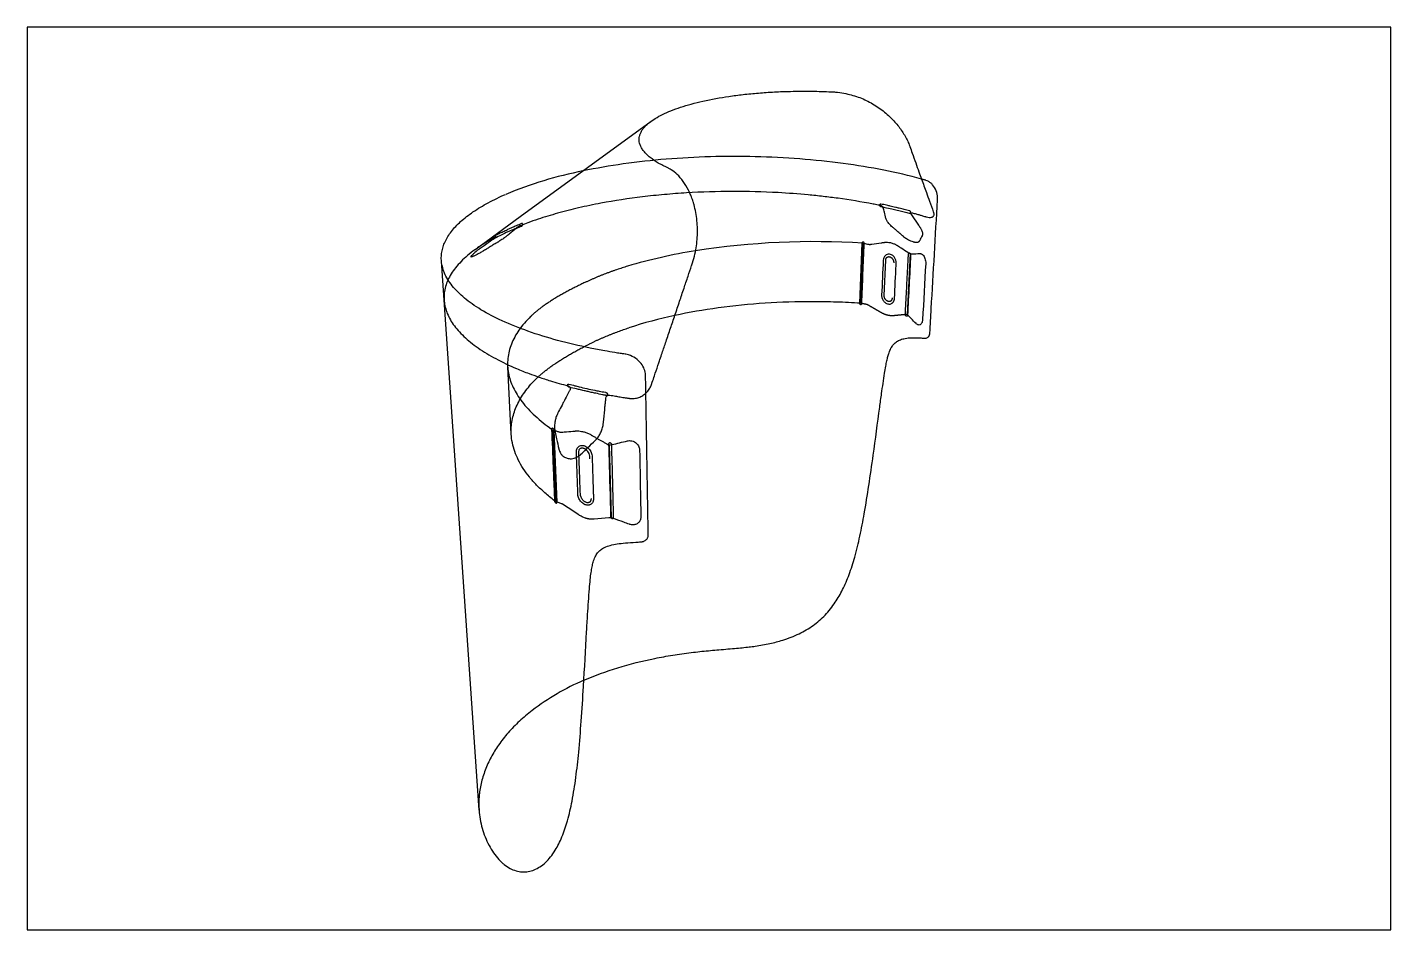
# Model space of a CAD drawing. Header units: millimetres. Extents: x 0 to 1874, y -238 to 367.
# Drawn here: x 0 to 554, y 0 to 367 of the extents above; entities that cross this region are included whole.
import ezdxf

# ---------------------------------------------------------------- set-up
doc = ezdxf.new("R2010")
doc.units = ezdxf.units.MM
doc.header["$MEASUREMENT"] = 0
doc.layers.add('Make2D$hidden$lines', color=7, linetype='Continuous', true_color=0xffffff)
doc.layers.add('Make2D$visible$lines', color=178, linetype='Continuous', true_color=0x000000)

msp = doc.modelspace()

# ---------------------------------------------------------------- linework, layer by layer
at = {"layer": 'Make2D$hidden$lines'}
for p, q in [((338.88, 278.98), (337.94, 254.56)), ((196.55, 201.35), (195.1, 228.78)), ((215.16, 173.76), (213.95, 202.92)), ((223.07, 191.93), (222.99, 193.97)), ((237.35, 197.07), (237.35, 197.12))]:
    msp.add_line(p, q, dxfattribs=at)
for centre, radius, start, end in [((346.54, 294.45), 0.428, 78.1991, 197.426), ((305.11, 63.33), 215.19, 99.0103, 106.5587), ((302.09, 66.68), 187.03, 102.0779, 107.9976), ((264.85, 10.6), 98.7, 113.1648, 127.333)]:
    msp.add_arc(centre, radius, start, end, dxfattribs=at)
for points, knots in [([(363.16, 305), (358.1, 306.39), (347.55, 308.83), (331.03, 311.54), (313.6, 313.36), (295.6, 314.26), (277.5, 314.23), (259.61, 313.25), (242.33, 311.36), (231.09, 309.43), (225.66, 308.3)], [0, 0, 0, 0, 6.413243, 13.224441, 20.438877, 27.811856, 35.243804, 42.541635, 49.694822, 56.471576, 56.471576, 56.471576, 56.471576]), ([(363.16, 305), (363.81, 303.18), (364.88, 300.18), (366.48, 295.73), (367.43, 293.08), (368.01, 291.44), (368.11, 291.09), (368.16, 290.55), (368.07, 290.12), (367.86, 289.79), (367.64, 289.58), (367.35, 289.44), (366.9, 289.31), (366.15, 289.29), (365.43, 289.43), (364.95, 289.57), (364.36, 289.75), (363.65, 289.96), (362.74, 290.23), (361.85, 290.49), (360.91, 290.75), (360, 291.01), (359.56, 291.13), (359.32, 291.19), (359.19, 291.21), (359.04, 291.21), (358.92, 291.17), (358.85, 291.1), (358.81, 291), (358.82, 290.87), (358.87, 290.75), (358.95, 290.63), (359.77, 289.43), (360.93, 287.73), (362.1, 286), (362.52, 285.38), (362.65, 285.19), (362.79, 284.96), (362.99, 284.62), (363.18, 284.24), (363.33, 283.86), (363.45, 283.51), (363.53, 283.14), (363.57, 282.74), (363.54, 282.39), (363.47, 282.13), (363.42, 282.01), (363.06, 281.32), (362.67, 280.58), (362.28, 279.84), (362.21, 279.71), (362.18, 279.66), (362.14, 279.61), (362.08, 279.53), (361.99, 279.45), (361.84, 279.36), (361.68, 279.3), (361.47, 279.25), (361.24, 279.22), (361, 279.22), (360.72, 279.24), (360.45, 279.27), (360.11, 279.34), (359.59, 279.48), (358.93, 279.71), (358.18, 280.06), (357.19, 280.59), (356.41, 281.12), (355.87, 281.58), (355.4, 282), (354.89, 282.44), (354.16, 283.07), (353.67, 283.5), (353.08, 284), (352.38, 284.6), (351.78, 285.1), (351.16, 285.62), (350.69, 286.06), (350.1, 286.67), (349.6, 287.28), (349.19, 287.88), (348.92, 288.41), (348.79, 288.77), (348.73, 288.94), (348.5, 289.85), (348.14, 291.3), (347.77, 292.76), (347.62, 293.37), (347.61, 293.41), (347.59, 293.45), (347.58, 293.48), (347.55, 293.53), (347.5, 293.6), (347.46, 293.65), (347.44, 293.67)], [0, 0, 0, 0, 2.355556, 3.89725, 5.773664, 5.793531, 6.020265, 6.217985, 6.459023, 6.544921, 6.687203, 6.822584, 6.943073, 7.249893, 7.738246, 7.8337, 7.855429, 8.489738, 8.747642, 9.006371, 9.619344, 9.948547, 10.1599, 10.179012, 10.251181, 10.312914, 10.363033, 10.408255, 10.432477, 10.485763, 10.566378, 10.590352, 10.665461, 12.34465, 13.094779, 13.223827, 13.260313, 13.375161, 13.551851, 13.741441, 13.89803, 14.044565, 14.199409, 14.357675, 14.532758, 14.620375, 14.685856, 14.70242, 15.563097, 15.70883, 15.729029, 15.747155, 15.774092, 15.80478, 15.868986, 15.921417, 16.011915, 16.084231, 16.182838, 16.291247, 16.384569, 16.521748, 16.627514, 16.803065, 17.18264, 17.481631, 17.810941, 18.545681, 18.636851, 18.674721, 19.311425, 19.469883, 19.850286, 20.103906, 20.420962, 20.975353, 21.052472, 21.416148, 21.762868, 22.085495, 22.381441, 22.645922, 22.806827, 22.851158, 22.8692, 23.9477, 24.675245, 24.707189, 24.717761, 24.733385, 24.749845, 24.768994, 24.805519, 24.84511, 24.84511, 24.84511, 24.84511]), ([(304.9, 299.48), (298.68, 299.8), (286.3, 300.12), (270.88, 299.66), (258.75, 298.75), (247.12, 297.53), (235.49, 295.77), (224.03, 293.38), (215.51, 291.22), (208.66, 289.14), (203.76, 287.42), (201.37, 286.51), (200.33, 286.1), (200.13, 286.02), (199.89, 285.91), (199.65, 285.78), (199.38, 285.63), (199.22, 285.53), (199.04, 285.41), (198.93, 285.34), (198.85, 285.28), (198.82, 285.25), (198.8, 285.23), (198.75, 285.19), (197.73, 284.34), (196.48, 283.3), (195.25, 282.27), (194.89, 281.96), (194.57, 281.71), (194.06, 281.32), (193.43, 280.88), (192.72, 280.4), (192.03, 279.95), (191.45, 279.59), (191.05, 279.34), (190.34, 278.92), (189.56, 278.45), (188.68, 277.92), (187.86, 277.42), (186.73, 276.73), (185.73, 276.12), (184.71, 275.5), (183.77, 274.96), (182.51, 274.28), (181.56, 273.81), (180.93, 273.54), (180.62, 273.42), (180.43, 273.36), (180.32, 273.34), (180.25, 273.34), (180.2, 273.35), (180.18, 273.37), (180.17, 273.39), (180.19, 273.45), (180.43, 273.76), (180.8, 274.21), (181.17, 274.64), (181.34, 274.84), (181.4, 274.89), (181.52, 275.01), (181.7, 275.18), (181.96, 275.41), (182.26, 275.64), (182.61, 275.92), (183.01, 276.23), (183.48, 276.57), (184.32, 277.18), (186.41, 278.65), (188.46, 280.11), (190.04, 281.22), (190.26, 281.38), (190.37, 281.47), (190.44, 281.53), (190.47, 281.57), (190.47, 281.58), (190.46, 281.59), (190.44, 281.58), (190.36, 281.56), (189.74, 281.23), (188.29, 280.45), (185.45, 278.8), (183.22, 277.33), (181.85, 276.34)], [0, 0, 0, 0, 7.614317, 15.130355, 18.830734, 22.476036, 29.416495, 33.192147, 36.782169, 40.155061, 41.93698, 43.116609, 43.284606, 43.30162, 43.381967, 43.600381, 43.642729, 43.760657, 43.829022, 43.900647, 43.928805, 43.945232, 43.955898, 43.961195, 44.020276, 45.584685, 45.945464, 45.979524, 46.162506, 46.437137, 46.771202, 47.103605, 47.486359, 47.768723, 47.93552, 48.070463, 48.775678, 49.051211, 49.326673, 49.946242, 50.667678, 50.760191, 51.399146, 51.999967, 52.507929, 52.69322, 52.83938, 52.900696, 52.938783, 52.973087, 52.991115, 52.997953, 53.009654, 53.02505, 53.071391, 53.485883, 53.739946, 53.766422, 53.802546, 53.83665, 53.972966, 54.105801, 54.259137, 54.432299, 54.648978, 54.883669, 55.137278, 55.92396, 58.001145, 58.214938, 58.274925, 58.347246, 58.382925, 58.392454, 58.397573, 58.400715, 58.407475, 58.426901, 58.499184, 59.257721, 60.446416, 62.515008, 62.515008, 62.515008, 62.515008]), ([(347.44, 293.67), (348.45, 293.46), (350.23, 293.1), (352.75, 292.53), (354.64, 292.06), (356.41, 291.59), (357.5, 291.3), (358.21, 291.11), (358.38, 291.07), (358.61, 291.11), (358.75, 291.38), (358.75, 291.61), (358.7, 291.75), (358.65, 291.85), (358.59, 291.94), (358.5, 292.04), (358.4, 292.09), (358.3, 292.13), (357.57, 292.32), (356.16, 292.67), (354.31, 293.11), (352.77, 293.47), (351.52, 293.76), (350.59, 293.98), (349.75, 294.18), (348.5, 294.46), (347.41, 294.7), (346.63, 294.86)], [0, 0, 0, 0, 1.261349, 2.211125, 3.154799, 3.649741, 4.45031, 4.530314, 4.540747, 4.663902, 4.791882, 4.883723, 4.941326, 4.977548, 5.018342, 5.07004, 5.144538, 5.156295, 5.196208, 6.070166, 6.922028, 7.522962, 8.006476, 8.492269, 8.683706, 9.067317, 10.048244, 10.048244, 10.048244, 10.048244]), ([(195.06, 283.51), (194.25, 283.14), (192.47, 282.3), (190.72, 281.37), (189.74, 280.84), (189.69, 280.82), (189.65, 280.81), (189.61, 280.82), (189.56, 280.83), (189.53, 280.86), (189.48, 280.9), (189.42, 281.01), (189.38, 281.22), (189.41, 281.48), (189.5, 281.72), (189.61, 281.85), (189.72, 281.92), (189.85, 281.98), (190.14, 282.14), (190.78, 282.47), (191.84, 282.99), (193.32, 283.69), (194.41, 284.21), (195.01, 284.48)], [0, 0, 0, 0, 1.081526, 2.401823, 2.426324, 2.443243, 2.462013, 2.478705, 2.49551, 2.517526, 2.531515, 2.57343, 2.671778, 2.784908, 2.894525, 2.982667, 2.992556, 3.043469, 3.161616, 3.398556, 3.915896, 4.603048, 5.399559, 5.399559, 5.399559, 5.399559]), ([(195.06, 283.51), (195.88, 283.89), (197.12, 284.43), (199.05, 285.22), (200.17, 285.66), (200.89, 285.94), (200.96, 285.99), (201.07, 286.1), (201.17, 286.29), (201.22, 286.53), (201.2, 286.73), (201.13, 286.86), (201.08, 286.92), (201.03, 286.95), (200.98, 286.98), (200.91, 286.99), (200.85, 286.98), (200.78, 286.96), (199.99, 286.64), (198.67, 286.09), (196.78, 285.27), (195.62, 284.76), (195.01, 284.48)], [0, 0, 0, 0, 1.109578, 1.653148, 2.554317, 2.573122, 2.60093, 2.659148, 2.759145, 2.861115, 2.954551, 3.006919, 3.028364, 3.053929, 3.077175, 3.100264, 3.139723, 3.149214, 3.196666, 4.176273, 4.893162, 5.718209, 5.718209, 5.718209, 5.718209]), ([(339.87, 278.86), (340.14, 278.81), (340.75, 278.69), (341.38, 278.57), (341.8, 278.49), (341.99, 278.47), (342.22, 278.46), (342.42, 278.48), (342.66, 278.51), (344.07, 278.73), (345.58, 278.94), (347.06, 279.16), (347.44, 279.21), (347.71, 279.25), (348, 279.29), (348.88, 279.39), (350.24, 279.3), (351.78, 278.82), (352.67, 278.4), (353.13, 278.13), (353.32, 278.01), (353.87, 277.66), (355.31, 276.75), (356.76, 275.8), (357.78, 275.12), (357.93, 275.02), (358, 274.98), (358.04, 274.96)], [0, 0, 0, 0, 0.342065, 0.75583, 0.784267, 0.86009, 0.98995, 1.073398, 1.098213, 1.28263, 2.817511, 2.968139, 3.107806, 3.284543, 3.308261, 3.459165, 4.372534, 4.955408, 5.422023, 5.565103, 5.606579, 5.698043, 6.358123, 7.695374, 7.814687, 7.853005, 7.91549, 7.91549, 7.91549, 7.91549]), ([(181.75, 276.26), (180.72, 275.52), (178.8, 274.01), (176.18, 271.58), (173.96, 269.1), (172.15, 266.56), (170.77, 263.99), (169.81, 261.39), (169.27, 258.73), (169.21, 256.94), (169.26, 256.05)], [0, 0, 0, 0, 1.552042, 2.985811, 4.352478, 5.621013, 6.792272, 7.910814, 8.997282, 10.088911, 10.088911, 10.088911, 10.088911]), ([(347.6, 272.05), (347.62, 272.39), (347.75, 273.06), (348.3, 273.9), (349.13, 274.43), (350.1, 274.54), (351.07, 274.23), (351.91, 273.58), (352.54, 272.65), (352.85, 271.7), (352.88, 271.06), (352.87, 270.81), (352.86, 270.55), (352.63, 265.79), (352.4, 260.99), (352.18, 256.39), (352.15, 256.19), (352.09, 255.88), (351.98, 255.55), (351.8, 255.2), (351.58, 254.89), (351.3, 254.63), (350.91, 254.37), (350.42, 254.21), (349.81, 254.19), (349.05, 254.36), (348.15, 254.9), (347.36, 255.91), (346.99, 256.94), (346.95, 257.6), (346.96, 257.83), (347.17, 262.57), (347.39, 267.31), (347.6, 272.05)], [0, 0, 0, 0, 0.424084, 0.821247, 1.204815, 1.590964, 1.988047, 2.421697, 2.871826, 3.343064, 3.638106, 3.647544, 3.652262, 3.956026, 9.462674, 9.521868, 9.587683, 9.713603, 9.905173, 10.006454, 10.196345, 10.362126, 10.481479, 10.764682, 10.985093, 11.215146, 11.71245, 12.237008, 12.764894, 13.029524, 13.039712, 13.043416, 18.834498, 18.834498, 18.834498, 18.834498]), ([(204.42, 249.16), (203.54, 248.3), (201.86, 246.53), (199.67, 243.74), (197.89, 240.88), (196.55, 238.02), (195.61, 235.11), (195.09, 232.13), (195, 229.13), (195.36, 226.14), (196.12, 223.2), (197.3, 220.26), (198.91, 217.32), (200.94, 214.4), (203.39, 211.53), (207.27, 207.68), (210.57, 205.08), (212.91, 203.43)], [0, 0, 0, 0, 1.4984, 2.983832, 4.319425, 5.614912, 6.833685, 8.042517, 9.302477, 10.489877, 11.717524, 13.003318, 14.360918, 15.802551, 17.33733, 18.971338, 22.466925, 22.466925, 22.466925, 22.466925]), ([(196.55, 201.39), (196.5, 202.34), (196.51, 204.21), (196.99, 207.95), (198.45, 212.63), (201.46, 217.98), (204.15, 221.24), (205.64, 222.81)], [0, 0, 0, 0, 1.158441, 2.283293, 4.601283, 7.103004, 9.749359, 9.749359, 9.749359, 9.749359]), ([(214.12, 174.32), (212.78, 175.33), (210.27, 177.37), (206.86, 180.59), (203.9, 183.89), (201.39, 187.3), (199.4, 190.75), (197.9, 194.26), (196.92, 197.77), (196.61, 200.18), (196.55, 201.35)], [0, 0, 0, 0, 2.056864, 3.947622, 5.728757, 7.467486, 9.104514, 10.59339, 12.12216, 13.553008, 13.553008, 13.553008, 13.553008]), ([(214.26, 202.82), (214.61, 202.7), (215.13, 202.53), (215.69, 202.35), (216.11, 202.22), (216.4, 202.17), (216.67, 202.17), (216.8, 202.18), (217.57, 202.23), (219.45, 202.37), (221.36, 202.53), (222.63, 202.65), (222.84, 202.66), (223.26, 202.68), (224.03, 202.67), (225.2, 202.52), (226.54, 202.18), (227.67, 201.74), (228.48, 201.34), (228.89, 201.11), (229.14, 200.97), (229.63, 200.67), (230.37, 200.24), (231.07, 199.83), (231.4, 199.64)], [0, 0, 0, 0, 0.445709, 0.675045, 0.719386, 0.974548, 1.035538, 1.055152, 1.126358, 1.982583, 3.353125, 3.467802, 3.540049, 3.612724, 3.985549, 4.478613, 5.049344, 5.67101, 5.960257, 6.149441, 6.251637, 6.310675, 6.84559, 7.302996, 7.302996, 7.302996, 7.302996]), ([(222.99, 193.97), (222.98, 194.27), (223.02, 194.83), (223.29, 195.61), (223.77, 196.24), (224.42, 196.65), (225.19, 196.81), (226.02, 196.72), (226.85, 196.39), (227.35, 196.05), (227.6, 195.85)], [0, 0, 0, 0, 0.356562, 0.685292, 0.999378, 1.304927, 1.612025, 1.949514, 2.307188, 2.694788, 2.694788, 2.694788, 2.694788]), ([(224.05, 192.51), (224.03, 193.01), (224.01, 193.51), (223.99, 194.01), (223.99, 194.17), (224, 194.48), (224.1, 194.89), (224.23, 195.18), (224.37, 195.36), (224.51, 195.51), (224.67, 195.62), (224.86, 195.7), (225.07, 195.76), (225.37, 195.78), (225.79, 195.72), (226.17, 195.58), (226.54, 195.39), (226.75, 195.24), (226.87, 195.15)], [47.625027, 47.625027, 47.625027, 47.625027, 49.128147, 49.128147, 49.128147, 49.616601, 50.038854, 50.39709, 50.56083, 50.712864, 51.012796, 51.159479, 51.312012, 51.665165, 52.082056, 52.558729, 52.888103, 53.334545, 53.334545, 53.334545, 53.334545]), ([(236.09, 197.08), (236.15, 195.14), (236.41, 185.39), (236.67, 175.62), (236.89, 167.77), (236.9, 167.7), (236.93, 167.62), (236.98, 167.5), (237.07, 167.39), (237.15, 167.32), (237.17, 167.3)], [0, 0, 0, 0, 2.379164, 11.91462, 11.943424, 11.972956, 12.003314, 12.036529, 12.134072, 12.17166, 12.17166, 12.17166, 12.17166]), ([(237.35, 197.12), (239.49, 197.62), (241.67, 198.13), (243.91, 198.65), (244.3, 198.72), (245.42, 198.75), (247.15, 198.07), (248.4, 196.5), (248.67, 195.3), (248.78, 189.08), (248.95, 180.03), (249.12, 170.96), (249.18, 167.54), (249.15, 167.14), (249.03, 166.64), (248.82, 166.19), (248.61, 165.84), (248.31, 165.48), (247.89, 165.11), (247.35, 164.8), (246.74, 164.6), (246.07, 164.5), (245.37, 164.53), (244.86, 164.64), (244.58, 164.74), (243.77, 165.03), (241.62, 165.81), (239.41, 166.62), (237.96, 167.14), (237.88, 167.16)], [0, 0, 0, 0, 2.688209, 2.725875, 2.810776, 3.173218, 4.089086, 5.001959, 5.543796, 5.55905, 12.609925, 16.600006, 16.639309, 16.788249, 17.093192, 17.260023, 17.399594, 17.593294, 17.826289, 18.087111, 18.344383, 18.608724, 18.905045, 19.205641, 19.243202, 19.263383, 20.263363, 22.029752, 22.141822, 22.141822, 22.141822, 22.141822]), ([(237.88, 167.16), (237.92, 167.18), (237.99, 167.23), (238.1, 167.36), (238.13, 167.49), (238.12, 167.58), (237.87, 177.42), (237.61, 187.25), (237.35, 197.07)], [0, 0, 0, 0, 0.053448, 0.102932, 0.207497, 0.211555, 0.215037, 12.225395, 12.225395, 12.225395, 12.225395]), ([(205, 89.08), (203.22, 87.7), (199.83, 84.83), (195.25, 80.14), (191.39, 75.24), (188.26, 70.16), (185.85, 64.93), (184.21, 59.54), (183.37, 54.13), (183.33, 50.54), (183.45, 48.78)], [0, 0, 0, 0, 2.752472, 5.420904, 7.996438, 10.360921, 12.701144, 15.018304, 17.224967, 19.38169, 19.38169, 19.38169, 19.38169])]:
    msp.add_open_spline(points, degree=3, knots=knots, dxfattribs=at)
for points, weights in [([(243.78, 269.59), (234.98, 266.93), (226.88, 263.84), (214.47, 257.46), (208.84, 253.44), (204.42, 249.16)], [707.519063943, 701.353021326, 694.341515571, 680.27869251, 671.707921793, 662.808529086]), ([(205.64, 222.81), (209.97, 227.36), (215.49, 231.64), (227.68, 238.44), (235.64, 241.72), (244.3, 244.56)], [674.158271553, 683.057676446, 691.628458452, 705.691300076, 712.702816594, 718.868867666])]:
    msp.add_rational_spline(points, weights, degree=5, dxfattribs=at)
msp.add_rational_spline([(356.59, 249.94), (356.56, 249.94), (356.29, 249.91), (355.84, 249.87), (355.14, 249.8), (353.91, 249.68), (352.8, 249.57), (351.89, 249.48), (351.66, 249.46), (351.14, 249.43), (350.3, 249.47), (349.21, 249.68), (348.17, 250.02), (347.38, 250.38), (346.89, 250.64), (346.62, 250.8), (345.59, 251.41), (343.92, 252.4), (342.28, 253.33), (341.48, 253.78), (341.17, 253.94), (340.89, 254.03), (340.69, 254.07), (340.09, 254.2), (339.5, 254.32), (338.9, 254.43)], [1, 1, 1, 1, 1, 1, 1, 1, 1, 1, 1, 1, 1, 1, 1, 1, 1, 1, 1, 1, 1, 1, 1, 0.999994991478, 0.999994991478, 1], degree=3, knots=[0, 0, 0, 0, 0.027585, 0.32973, 0.55523, 0.890367, 1.831895, 1.927154, 2.007381, 2.10821, 2.563036, 3.037362, 3.460515, 3.892941, 4.103538, 4.132371, 4.281116, 5.562832, 6.50603, 6.578836, 6.687378, 6.936857, 6.936857, 6.936857, 7.679361, 7.679361, 7.679361, 7.679361], dxfattribs=at)
at = {"layer": 'Make2D$visible$lines'}
for p, q in [((200.22, 289.74), (253.3, 328.49)), ((181.75, 276.26), (200.22, 289.74)), ((339.37, 278.95), (338.41, 254.53)), ((339.37, 278.95), (339.87, 278.86)), ((183.46, 48.61), (168.19, 271.71)), ((358.56, 274.75), (357.28, 249.86)), ((338.9, 254.43), (338.41, 254.53)), ((212.91, 203.43), (213.36, 203.11)), ((213.36, 203.11), (214.58, 173.97)), ((213.36, 203.11), (214.26, 202.82)), ((213.95, 202.92), (213.95, 202.95)), ((236.27, 197.04), (237.07, 167.31)), ((214.58, 173.97), (214.12, 174.32))]:
    msp.add_line(p, q, dxfattribs=at)
msp.add_lwpolyline([(0, 0), (553.69, 0), (553.69, 366.69), (0, 366.69)], close=True, dxfattribs=at)
for points in [[(351.19, 256.7), (351.18, 256.5), (351.18, 256.49), (351.18, 256.45), (351.17, 256.43), (351.17, 256.37), (351.16, 256.32), (351.15, 256.27), (351.14, 256.21), (351.12, 256.16), (351.11, 256.1), (351.09, 256.05), (351.08, 256.01), (351.06, 255.96), (351.04, 255.92), (351.02, 255.87), (351, 255.83), (350.98, 255.79), (350.95, 255.75), (350.94, 255.73), (350.93, 255.71), (350.91, 255.68), (350.9, 255.66), (350.88, 255.64), (350.86, 255.61), (350.85, 255.59), (350.83, 255.57), (350.81, 255.55), (350.79, 255.53), (350.77, 255.51), (350.76, 255.49), (350.74, 255.48), (350.72, 255.46), (350.71, 255.44), (350.69, 255.43), (350.67, 255.41), (350.65, 255.4), (350.62, 255.38), (350.6, 255.36), (350.57, 255.35), (350.55, 255.34), (350.54, 255.33), (350.52, 255.32), (350.51, 255.31), (350.49, 255.3), (350.47, 255.3), (350.45, 255.29), (350.44, 255.28), (350.42, 255.27), (350.4, 255.27), (350.38, 255.26), (350.36, 255.25), (350.34, 255.25), (350.32, 255.24), (350.3, 255.24), (350.29, 255.23), (350.27, 255.23), (350.25, 255.22), (350.21, 255.22), (350.18, 255.21), (350.14, 255.21), (350.11, 255.21), (350.08, 255.21), (350.04, 255.2), (350.01, 255.2), (349.97, 255.21), (349.94, 255.21), (349.9, 255.21), (349.86, 255.22), (349.82, 255.22), (349.79, 255.23), (349.75, 255.24), (349.71, 255.24), (349.68, 255.25), (349.64, 255.26), (349.6, 255.28), (349.56, 255.29), (349.52, 255.31), (349.48, 255.32), (349.44, 255.34), (349.4, 255.35), (349.36, 255.37), (349.32, 255.39), (349.27, 255.42), (349.23, 255.44), (349.19, 255.46), (349.15, 255.49), (349.11, 255.51), (349.07, 255.54), (349.04, 255.57), (348.98, 255.61), (348.92, 255.66), (348.86, 255.71), (348.8, 255.76), (348.75, 255.82), (348.69, 255.87), (348.64, 255.93), (348.59, 255.99), (348.56, 256.03), (348.52, 256.07), (348.49, 256.12), (348.46, 256.16), (348.43, 256.2), (348.4, 256.25), (348.37, 256.29), (348.34, 256.34), (348.31, 256.39), (348.29, 256.43), (348.26, 256.48), (348.24, 256.53), (348.21, 256.58), (348.19, 256.63), (348.17, 256.68), (348.15, 256.73), (348.13, 256.78), (348.11, 256.83), (348.09, 256.88), (348.08, 256.93), (348.06, 256.98), (348.05, 257.03), (348.03, 257.09), (348.02, 257.14), (348.01, 257.21), (347.99, 257.28), (347.98, 257.36), (347.97, 257.43), (347.97, 257.49), (347.96, 257.54), (347.96, 257.59), (347.96, 257.64), (347.96, 257.69), (347.96, 257.75), (348.6, 272), (348.6, 272.04), (348.6, 272.08), (348.61, 272.12), (348.61, 272.16), (348.62, 272.2), (348.62, 272.24), (348.63, 272.28), (348.64, 272.32), (348.64, 272.36), (348.65, 272.4), (348.66, 272.44), (348.67, 272.47), (348.68, 272.51), (348.69, 272.55), (348.71, 272.58), (348.72, 272.62), (348.73, 272.65), (348.75, 272.68), (348.76, 272.71), (348.77, 272.75), (348.79, 272.78), (348.81, 272.81), (348.82, 272.84), (348.84, 272.87), (348.86, 272.9), (348.87, 272.92), (348.89, 272.95), (348.91, 272.98), (348.93, 273), (348.95, 273.03), (348.97, 273.05), (348.99, 273.08), (349.01, 273.1), (349.03, 273.12), (349.05, 273.14), (349.07, 273.17), (349.1, 273.19), (349.12, 273.21), (349.14, 273.22), (349.16, 273.24), (349.19, 273.26), (349.21, 273.28), (349.23, 273.29), (349.26, 273.31), (349.28, 273.32), (349.31, 273.34), (349.33, 273.35), (349.36, 273.37), (349.39, 273.38), (349.41, 273.39), (349.44, 273.4), (349.46, 273.41), (349.49, 273.42), (349.51, 273.43), (349.54, 273.44), (349.57, 273.44), (349.6, 273.45), (349.62, 273.46), (349.65, 273.46), (349.68, 273.47), (349.71, 273.47), (349.74, 273.47), (349.77, 273.48), (349.8, 273.48), (349.83, 273.48), (349.86, 273.48), (349.89, 273.48), (349.92, 273.48), (349.95, 273.48), (349.98, 273.48), (350.01, 273.47), (350.04, 273.47), (350.08, 273.46), (350.11, 273.46), (350.14, 273.45), (350.17, 273.45), (350.21, 273.44), (350.24, 273.43), (350.27, 273.42), (350.3, 273.41), (350.33, 273.4), (350.37, 273.39), (350.4, 273.37), (350.43, 273.36), (350.47, 273.35), (350.5, 273.33), (350.53, 273.32), (350.56, 273.3), (350.6, 273.28), (350.63, 273.26), (350.67, 273.24), (350.7, 273.22), (350.73, 273.2), (350.77, 273.18), (350.8, 273.15), (350.83, 273.13), (350.87, 273.1), (350.9, 273.08), (350.93, 273.05), (350.97, 273.02), (351, 272.99), (351.03, 272.96), (351.06, 272.93), (351.09, 272.9), (351.12, 272.87), (351.15, 272.84), (351.21, 272.77), (351.27, 272.71), (351.32, 272.64), (351.35, 272.6), (351.37, 272.56), (351.43, 272.48), (351.48, 272.4), (351.52, 272.32), (351.57, 272.24), (351.61, 272.15), (351.65, 272.07), (351.68, 271.98), (351.72, 271.89), (351.75, 271.8), (351.78, 271.7), (351.79, 271.66), (351.8, 271.61), (351.82, 271.53), (351.83, 271.45), (351.85, 271.37), (351.86, 271.29), (351.86, 271.23), (351.87, 271.17), (351.87, 271.11), (351.87, 271.05), (351.88, 270.98)], [(237.07, 167.31), (236.96, 167.33), (236.85, 167.35), (236.73, 167.37), (236.68, 167.37), (236.62, 167.38), (236.56, 167.38), (236.51, 167.39), (236.45, 167.39), (236.39, 167.39), (236.34, 167.39), (236.28, 167.39), (236.22, 167.39), (236.17, 167.38), (230.24, 166.8), (230.05, 166.79), (229.87, 166.78), (229.69, 166.78), (229.53, 166.78), (229.37, 166.78), (229.2, 166.78), (229.04, 166.79), (228.88, 166.8), (228.72, 166.82), (228.56, 166.84), (228.4, 166.86), (228.22, 166.88), (228.05, 166.91), (227.87, 166.94), (227.7, 166.98), (227.52, 167.02), (227.35, 167.06), (227.01, 167.15), (226.83, 167.2), (226.66, 167.26), (226.31, 167.38), (225.96, 167.51), (225.63, 167.65), (225.28, 167.81), (224.94, 167.98), (224.61, 168.16), (224.28, 168.35), (223.92, 168.57), (219.68, 171.41), (217.82, 172.71), (217.72, 172.77), (217.62, 172.83), (217.52, 172.88), (217.42, 172.93), (217.32, 172.98), (217.22, 173.03), (217.11, 173.07), (217, 173.11), (214.58, 173.97)]]:
    msp.add_lwpolyline(points, dxfattribs=at)
for centre, radius, start, end in [((257.86, 145.44), 166.02, 101.183, 112.5194), ((319.47, -32.77), 312.35, 86.347, 98.8502), ((339.38, 278.93), 0.496, 349.3576, 174.435), ((359.22, 277.14), 2.48, 241.7528, 254.6767), ((356.7, 247.89), 2.05, 73.3513, 93.1252), ((224.2, 191.84), 4.25, 354.0809, 51.041), ((236.53, 200.7), 3.66, 265.896, 282.858), ((236.77, 163.32), 4, 73.9096, 85.6476), ((237.64, 167.81), 0.694, 227.9287, 290.1553)]:
    msp.add_arc(centre, radius, start, end, dxfattribs=at)
for points, knots in [([(169.26, 256.05), (169.3, 255.21), (169.53, 253.49), (170.28, 250.93), (171.44, 248.38), (173, 245.88), (174.96, 243.41), (177.31, 240.98), (180.04, 238.61), (184.28, 235.46), (190.44, 231.76), (197.45, 228.46), (203.36, 226.11), (207.96, 224.47), (213.21, 222.76), (217.24, 221.61), (219.71, 220.96), (219.81, 220.94), (219.87, 220.92), (220.03, 220.85), (220.23, 220.68), (220.42, 220.38), (220.52, 219.98), (220.48, 219.6), (220.38, 219.35), (220.34, 219.26), (220.26, 219.1), (219.64, 217.91), (218.82, 216.34), (217.83, 214.45), (216.93, 212.74), (216.15, 211.25), (215.58, 210.17), (215.25, 209.52), (214.91, 208.76), (214.51, 207.53), (214.25, 206.39), (214.11, 205.11), (214.11, 204.04), (214.19, 203.22), (214.27, 202.78), (214.3, 202.59), (214.33, 202.43), (214.55, 201.38), (215.06, 199.01), (215.57, 196.66), (215.89, 195.22), (215.93, 195.05), (216.01, 194.78), (216.19, 194.26), (216.47, 193.72), (216.78, 193.27), (217.02, 192.98), (217.28, 192.71), (217.57, 192.45), (217.89, 192.21), (218.33, 191.93), (218.9, 191.66), (219.67, 191.45), (220.39, 191.36), (221.19, 191.38), (222.06, 191.52), (222.85, 191.81), (223.63, 192.21), (224.19, 192.59), (224.58, 192.94), (224.7, 193.05), (224.75, 193.1), (225.48, 193.81), (227.22, 195.48), (229.09, 197.29), (230.29, 198.45), (230.59, 198.74), (231.09, 199.25), (231.85, 200.18), (232.71, 201.57), (233.4, 203.15), (233.77, 204.55), (233.9, 205.42), (233.94, 205.88), (234.13, 207.73), (234.36, 209.98), (234.62, 212.55), (234.77, 213.98), (234.89, 215.09), (234.96, 215.75), (234.97, 215.9), (234.98, 215.97), (235.02, 216.33), (235.29, 216.83), (235.85, 217.18), (236.21, 217.26), (236.41, 217.26), (236.51, 217.25), (236.56, 217.24), (237.35, 217.09), (238.4, 216.91), (239.79, 216.67), (240.79, 216.5), (241.83, 216.33), (242.71, 216.19), (243.45, 216.08), (244.01, 215.99), (244.43, 215.93), (245.4, 215.79), (246.85, 215.84), (248.75, 216.4), (250.33, 217.27), (251.72, 218.48), (252.63, 219.69), (253.12, 220.62), (253.36, 221.17), (253.49, 221.51), (253.63, 221.95), (254.02, 223.1), (254.86, 225.59), (255.79, 228.33), (256.54, 230.55), (257.11, 232.24), (257.78, 234.24), (258.6, 236.66), (259.73, 240.01), (261.2, 244.36), (262.72, 248.87), (263.96, 252.53), (264.88, 255.29), (265.8, 258), (266.66, 260.56), (267.52, 263.09), (268.55, 266.15), (269.36, 268.54), (269.97, 270.36), (270.48, 271.91), (271.16, 274.46), (271.8, 277.9), (272.15, 281.3), (272.22, 284.7), (272.02, 288.08), (271.54, 291.4), (270.96, 293.95), (270.33, 296.04), (269.79, 297.62), (269.13, 299.19), (268.11, 301.36), (266.53, 304.03), (264.15, 306.82), (262.07, 308.45), (260.76, 309.21), (260.1, 309.54), (259.58, 309.78), (258.9, 310.11), (257.8, 310.66), (255.69, 311.81), (253.43, 313.3), (251.5, 314.99), (250.33, 316.28), (249.43, 317.59), (248.83, 318.87), (248.52, 320.1), (248.45, 321.27), (248.6, 322.43), (248.98, 323.58), (249.57, 324.72), (250.38, 325.84), (251.4, 326.94), (252.93, 328.27), (255.12, 329.77), (258.06, 331.37), (261.5, 332.87), (265.4, 334.27), (269.74, 335.57), (276.25, 337.17), (283.29, 338.43), (290.83, 339.41), (295.9, 339.9), (300.15, 340.22), (304.51, 340.48), (310.38, 340.69), (317.74, 340.75), (323.29, 340.6), (326.51, 340.46), (327.7, 340.4), (329.65, 340.22), (333.26, 339.65), (338.11, 338.24), (343.41, 335.71), (348.23, 332.36), (352.21, 328.52), (355.32, 324.49), (357.24, 321.14), (358.14, 319.02), (358.72, 317.39), (359.52, 315.14), (360.76, 311.69), (362.02, 308.18), (362.81, 305.96), (363.16, 305)], [0, 0, 0, 0, 1.027009, 2.121267, 3.248211, 4.437927, 5.71553, 7.091028, 8.574261, 10.128245, 13.531881, 17.348178, 19.585477, 21.298015, 23.313112, 26.332799, 26.417499, 26.433697, 26.451888, 26.492297, 26.654753, 26.761368, 26.925549, 27.145738, 27.226616, 27.254545, 27.267669, 27.437762, 28.901946, 29.422502, 30.047597, 31.264631, 31.476648, 31.537964, 32.157352, 32.494642, 33.116047, 33.57619, 34.073613, 34.417109, 34.581191, 34.616907, 34.658523, 34.779128, 35.922954, 37.627538, 37.707982, 37.728687, 37.843637, 38.047274, 38.408264, 38.577259, 38.72204, 38.866394, 39.033933, 39.200704, 39.343771, 39.670945, 39.976517, 40.306491, 40.55477, 40.959308, 41.3726, 41.579302, 42.032739, 42.195494, 42.216144, 42.230648, 42.282999, 43.460564, 45.185518, 45.456943, 45.498915, 45.6958, 46.327704, 46.968172, 47.688831, 48.422089, 48.735478, 48.760858, 48.988886, 51.00592, 51.522848, 52.14703, 52.765188, 52.886199, 52.949892, 52.954551, 52.971121, 53.390767, 53.615169, 53.75423, 53.833784, 53.862067, 53.877527, 53.897706, 54.837248, 55.19031, 55.615581, 56.078459, 56.471711, 56.711602, 56.986364, 57.162, 57.232632, 58.189147, 58.905656, 59.64511, 60.386903, 61.133684, 61.493442, 61.667807, 61.866828, 61.932048, 62.23602, 63.344227, 65.154192, 65.765719, 66.20583, 67.333547, 68.33732, 69.335519, 71.651388, 73.943781, 75.157812, 76.371163, 77.495136, 78.654424, 79.670672, 80.765145, 82.595633, 82.754839, 83.109061, 84.587022, 85.979064, 87.382088, 88.749943, 90.142103, 91.510383, 92.83997, 93.33823, 94.181559, 94.873199, 95.422103, 97.106465, 98.656413, 99.880376, 100.315204, 100.501832, 100.785677, 101.020191, 101.420809, 102.289963, 103.949628, 104.724588, 105.42659, 106.072049, 106.660156, 107.14539, 107.614023, 108.080694, 108.57224, 109.09089, 109.647589, 110.250419, 110.921262, 112.121338, 113.483035, 115.008592, 116.703692, 118.543721, 120.537498, 124.902669, 127.274066, 129.825578, 131.126814, 132.480544, 135.160466, 138.29485, 141.472246, 141.944103, 142.241042, 142.927327, 144.329343, 146.707713, 149.074483, 151.476808, 153.861923, 155.806391, 157.690441, 158.558265, 158.621234, 159.797251, 161.479774, 163.098003, 164.355572, 164.355572, 164.355572, 164.355572]), ([(226.03, 101.35), (230.51, 103.3), (239.98, 106.77), (252.15, 109.82), (262.16, 111.62), (269.44, 112.64), (275.41, 113.28), (281.29, 113.81), (285.87, 114.18), (290.25, 114.59), (293.03, 114.89), (295.78, 115.25), (298.6, 115.7), (302.35, 116.44), (307.39, 117.74), (313.37, 120.03), (319.19, 123.45), (324.16, 127.78), (328.13, 132.77), (331.33, 138.35), (333.94, 144.54), (336.23, 151.82), (338.21, 160.1), (340.06, 169.79), (341.82, 180.77), (343.89, 195.2), (345.54, 207.68), (347.06, 218.77), (347.87, 224.32), (348.59, 228.74), (349.04, 231.02), (349.47, 232.85), (350, 234.58), (350.66, 236.19), (351.6, 237.66), (352.76, 238.79), (354.23, 239.65), (356.1, 240.24), (358.36, 240.54), (360.57, 240.58), (362.3, 240.51), (363.51, 240.43), (364.16, 240.37), (364.57, 240.34), (364.76, 240.34), (365.1, 240.37), (365.56, 240.55), (365.92, 240.84), (366.16, 241.15), (366.31, 241.41), (366.42, 241.7), (366.5, 242.03), (366.54, 242.29), (366.73, 245.72), (367.77, 263.79), (368.81, 281.85), (369.68, 296.92), (369.69, 298.18), (369.21, 300.31), (368.04, 302.3), (366.81, 303.51), (365.89, 304.12), (365.2, 304.41), (364.72, 304.56), (364.12, 304.73), (363.57, 304.88), (363.16, 305)], [0, 0, 0, 0, 5.974017, 12.305584, 15.312447, 18.398662, 21.276872, 22.647806, 25.615097, 26.885932, 28.021462, 29.042845, 30.271889, 31.501889, 33.722648, 36.61725, 39.303412, 41.938667, 44.633908, 47.070154, 49.77941, 52.822582, 56.394784, 60.170536, 64.873662, 69.979212, 77.985441, 80.257167, 83.651162, 84.839119, 85.727706, 86.492933, 87.133331, 87.933359, 88.619025, 89.25249, 89.897015, 90.687409, 91.638489, 92.673835, 93.388646, 93.74883, 94.157439, 94.189546, 94.248516, 94.385339, 94.610286, 94.838317, 94.952553, 95.080399, 95.203903, 95.3328, 95.496748, 95.518269, 99.53379, 117.609341, 117.619924, 117.980414, 119.136747, 120.259523, 120.761106, 121.236055, 121.601292, 121.667389, 121.853688, 122.367556, 122.367556, 122.367556, 122.367556]), ([(347.44, 293.67), (347.32, 293.8), (347.09, 293.98), (346.77, 294.15), (346.54, 294.23), (346.38, 294.27), (346.03, 294.34), (345.06, 294.54), (339.42, 295.65), (332, 296.85), (323.21, 297.96), (315.1, 298.8), (308.99, 299.25), (304.9, 299.48)], [0, 0, 0, 0, 0.213885, 0.356351, 0.445588, 0.505176, 0.56225, 0.878287, 1.717699, 7.58785, 10.054954, 12.543052, 17.543157, 17.543157, 17.543157, 17.543157]), ([(183.46, 48.61), (183.63, 46.11), (184.49, 41.17), (186.78, 35.37), (189.28, 31.23), (191.04, 28.99), (192.53, 27.47), (194, 26.19), (195.94, 24.9), (198.43, 23.88), (200.94, 23.43), (203.46, 23.56), (205.92, 24.27), (208.28, 25.53), (210.51, 27.32), (212.57, 29.6), (214.93, 33.02), (217.35, 37.93), (219.59, 44.64), (221.43, 52.75), (222.87, 62.05), (224.05, 72.91), (225.03, 85.24), (226.07, 101.56), (226.85, 116.01), (227.62, 129.25), (228.1, 136.32), (228.59, 142.02), (228.93, 144.99), (229.32, 147.37), (229.82, 149.49), (230.52, 151.4), (231.38, 152.84), (232.19, 153.77), (233.11, 154.59), (234.59, 155.49), (236.88, 156.28), (239.71, 156.83), (243.19, 157.22), (246.34, 157.43), (248.47, 157.56), (249.22, 157.6), (249.34, 157.61), (249.48, 157.63), (249.7, 157.66), (250.03, 157.74), (250.44, 157.88), (250.87, 158.09), (251.26, 158.38), (251.57, 158.7), (251.83, 159.06), (252.02, 159.45), (252.14, 159.87), (252.18, 160.2), (252.19, 160.43), (251.83, 182.01), (251.47, 203.57), (251.11, 225.18), (251.08, 226.1), (250.69, 227.85), (249.3, 230.26), (247.11, 232.3), (244.84, 233.4), (243.38, 233.76), (242.88, 233.84), (242.12, 233.95), (241.05, 234.11), (239.66, 234.33), (237.58, 234.67), (233.87, 235.3), (226.1, 236.79), (215.63, 239.25), (203.67, 242.91), (193.23, 247.05), (185.72, 250.93), (180.72, 254.18), (177.56, 256.58), (174.85, 259.03), (172.57, 261.55), (170.73, 264.13), (169.13, 267.22), (168.25, 270.26), (168.09, 273.16), (168.29, 275.34), (168.81, 277.48), (169.95, 280.38), (172.22, 283.96), (176.1, 288.02), (181.16, 291.92), (187.31, 295.59), (191.87, 297.76), (194.27, 298.8)], [0, 0, 0, 0, 3.049731, 6.10116, 7.579079, 8.945063, 9.575961, 10.172501, 11.333677, 12.405763, 13.439697, 14.433194, 15.466262, 16.551433, 17.69277, 18.939904, 20.299988, 22.759787, 25.601608, 28.931692, 32.907319, 37.100579, 42.268974, 48.02491, 57.084487, 59.947772, 64.221289, 65.746366, 66.933046, 67.881568, 68.693335, 69.589051, 70.359446, 70.726885, 71.097121, 71.854367, 72.83538, 74.041472, 75.37715, 77.103909, 77.903947, 77.989141, 78.019638, 78.050042, 78.160389, 78.292464, 78.467091, 78.687315, 78.871922, 79.0533, 79.232735, 79.412173, 79.581108, 79.765, 79.826688, 79.852301, 106.143659, 106.164849, 106.258888, 107.26869, 108.333451, 109.615606, 110.887545, 111.379639, 111.452788, 111.49904, 112.323393, 112.773665, 113.222004, 114.887309, 117.376833, 122.885302, 128.023691, 132.652705, 136.585024, 138.343534, 139.93534, 141.420616, 142.80143, 144.092322, 145.275586, 147.048131, 147.926651, 148.80667, 149.712542, 150.614616, 152.609247, 154.855554, 157.445893, 160.395015, 163.601131, 163.601131, 163.601131, 163.601131]), ([(346.13, 294.32), (346.14, 294.27), (346.17, 294.18), (346.27, 294.02), (346.41, 293.9), (346.54, 293.86), (346.68, 293.83), (346.96, 293.77), (347.25, 293.71), (347.44, 293.67)], [0, 0, 0, 0, 0.0581765, 0.1158603, 0.2286923, 0.2767835, 0.2866622, 0.3914766, 0.6372189, 0.6372189, 0.6372189, 0.6372189]), ([(337.94, 254.56), (337.94, 254.44), (338.05, 254.21), (338.35, 254), (338.66, 254.02), (338.83, 254.17), (338.89, 254.3), (338.9, 254.39), (339.22, 262.56), (339.54, 270.7), (339.86, 278.84)], [0, 0, 0, 0, 0.147956, 0.296585, 0.433264, 0.496054, 0.562344, 0.602474, 0.605853, 10.555375, 10.555375, 10.555375, 10.555375]), ([(358.74, 274.34), (358.75, 274.47), (358.69, 274.7), (358.45, 274.96), (358.17, 275.02), (357.98, 274.93), (357.87, 274.79), (357.84, 274.67), (357.84, 274.6), (357.81, 274.01), (357.67, 271.22), (357.42, 266.24), (357.03, 258.59), (356.75, 253.13), (356.58, 249.83), (356.59, 249.78), (356.6, 249.73), (356.62, 249.68), (356.64, 249.62), (356.67, 249.55), (356.72, 249.48), (356.78, 249.42), (356.82, 249.37), (356.87, 249.34), (356.92, 249.31), (357, 249.28), (357.09, 249.26), (357.17, 249.26), (357.24, 249.27), (357.3, 249.3), (357.39, 249.37), (357.45, 249.49), (357.47, 249.59), (357.47, 249.63), (357.9, 257.87), (358.32, 266.11), (358.74, 274.34)], [0, 0, 0, 0, 0.146909, 0.289814, 0.414973, 0.475037, 0.536395, 0.621167, 0.622679, 0.625703, 1.336503, 4.038115, 6.717297, 10.698613, 10.722902, 10.743504, 10.764441, 10.78654, 10.809981, 10.833398, 10.884736, 10.912327, 10.939294, 10.963321, 10.977556, 11.017054, 11.063592, 11.092305, 11.120873, 11.14631, 11.175707, 11.260338, 11.298092, 11.302973, 11.305906, 21.382251, 21.382251, 21.382251, 21.382251]), ([(358.56, 274.75), (358.73, 274.67), (358.92, 274.62), (360.24, 274.66), (361.41, 274.69), (362.6, 274.72), (362.8, 274.7), (363.08, 274.62), (363.4, 274.42), (363.78, 274.09), (364.2, 273.53), (364.58, 272.7), (364.82, 271.74), (364.86, 271.05), (364.84, 270.68), (364.42, 263.06), (363.99, 255.44), (363.56, 247.58), (363.49, 247.09), (363.25, 246.46), (362.89, 245.98), (362.43, 245.71), (361.92, 245.68), (361.43, 245.88), (361.13, 246.11), (360.3, 246.95), (359.24, 248.02), (358.17, 249.11), (357.65, 249.63), (357.46, 249.77), (357.28, 249.86)], [0, 0, 0, 0, 0.221714, 0.23848, 1.618413, 1.647178, 1.696495, 1.860472, 2.00545, 2.143646, 2.48094, 2.856281, 3.247813, 3.68517, 3.697253, 3.704086, 13.009234, 13.022236, 13.322905, 13.608526, 13.843163, 14.04529, 14.240091, 14.453559, 14.679773, 14.697429, 15.900997, 16.523629, 16.557252, 16.800952, 16.800952, 16.800952, 16.800952]), ([(338.41, 254.53), (335.16, 254.75), (328.66, 255.07), (315.73, 255.29), (299.67, 254.79), (280.96, 252.94), (268.79, 250.83), (262.96, 249.57)], [0, 0, 0, 0, 3.980725, 7.942571, 15.800981, 23.606146, 30.892025, 30.892025, 30.892025, 30.892025]), ([(219.98, 221.69), (219.87, 221.72), (219.69, 221.71), (219.52, 221.56), (219.45, 221.41), (219.42, 221.22), (219.46, 221.01), (219.56, 220.81), (219.73, 220.61), (219.88, 220.51), (220.04, 220.46), (221.07, 220.19), (222.61, 219.81), (224.45, 219.39), (225.89, 219.06), (227.36, 218.73), (229.08, 218.34), (231.14, 217.89), (233.06, 217.48), (234.45, 217.21), (234.95, 217.11), (235.05, 217.1), (235.16, 217.09), (235.29, 217.12), (235.4, 217.18), (235.51, 217.28), (235.58, 217.41), (235.61, 217.58), (235.59, 217.77), (235.51, 217.95), (235.39, 218.1), (235.27, 218.2), (235.14, 218.28), (235.03, 218.33), (234.92, 218.35), (233.98, 218.52), (232.49, 218.8), (229.98, 219.29), (227.27, 219.86), (224.58, 220.5), (222.15, 221.12), (220.79, 221.48), (219.98, 221.69)], [0, 0, 0, 0, 0.139391, 0.202345, 0.273487, 0.340583, 0.430857, 0.538512, 0.607889, 0.743011, 0.761679, 0.816092, 2.033265, 2.699137, 3.132815, 3.833386, 4.542048, 5.280899, 6.41447, 6.943467, 7.009408, 7.037711, 7.065354, 7.144604, 7.195127, 7.219965, 7.320677, 7.373488, 7.428848, 7.55008, 7.608397, 7.670197, 7.737504, 7.792982, 7.81743, 7.877028, 8.951822, 9.67154, 11.00392, 12.335999, 13.046106, 14.063626, 14.063626, 14.063626, 14.063626]), ([(213.95, 202.95), (213.95, 203.09), (213.86, 203.36), (213.63, 203.62), (213.39, 203.73), (213.23, 203.75), (213.07, 203.71), (212.93, 203.56), (212.9, 203.4), (212.9, 203.29), (213.12, 198.17), (213.38, 192.03), (213.69, 184.62), (213.84, 181.03), (213.99, 177.46), (214.09, 175.14), (214.13, 174.08), (214.15, 174.03), (214.16, 173.97), (214.18, 173.92), (214.2, 173.86), (214.24, 173.79), (214.28, 173.72), (214.34, 173.65), (214.38, 173.6), (214.42, 173.56), (214.49, 173.5), (214.57, 173.45), (214.65, 173.41), (214.74, 173.39), (214.83, 173.37), (214.94, 173.39), (215.02, 173.44), (215.08, 173.5), (215.14, 173.6), (215.16, 173.7), (215.16, 173.76)], [0, 0, 0, 0, 0.166816, 0.337095, 0.412424, 0.479114, 0.539793, 0.601704, 0.728325, 0.730709, 0.734288, 6.981741, 8.240177, 9.805975, 11.363779, 12.613736, 12.637768, 12.657461, 12.682642, 12.703218, 12.731734, 12.754669, 12.806408, 12.835079, 12.857715, 12.879992, 12.90728, 12.972126, 12.998594, 13.016345, 13.077859, 13.113349, 13.148929, 13.184878, 13.221194, 13.2986, 13.2986, 13.2986, 13.2986]), ([(231.4, 199.64), (231.73, 199.44), (232.4, 199.06), (233.43, 198.47), (234.34, 197.95), (234.97, 197.59), (235.55, 197.26), (235.94, 197.11), (236.27, 197.04)], [0, 0, 0, 0, 0.470542, 0.9424, 1.449246, 1.751412, 1.836629, 2.255597, 2.255597, 2.255597, 2.255597]), ([(227.6, 195.85), (228.09, 195.43), (228.9, 194.43), (229.34, 193.1), (229.4, 192.37), (229.4, 192.26), (229.49, 189.37), (229.62, 185.08), (229.78, 180.1), (229.87, 177.3), (229.91, 175.84), (229.94, 175.02), (229.93, 174.87), (229.92, 174.74), (229.9, 174.62), (229.88, 174.47), (229.84, 174.27), (229.78, 174.08), (229.68, 173.81), (229.51, 173.47), (229.24, 173.14), (228.91, 172.86), (228.59, 172.68), (228.13, 172.52), (227.58, 172.46), (226.89, 172.56), (226.2, 172.83), (225.3, 173.41), (224.36, 174.44), (223.75, 175.75), (223.61, 176.64), (223.6, 176.98), (223.42, 181.97), (223.24, 186.95), (223.07, 191.93)], [0, 0, 0, 0, 0.793348, 1.54599, 1.679416, 1.682805, 1.688452, 5.207486, 6.922415, 7.776274, 8.636613, 8.706833, 8.776017, 8.823096, 8.856994, 8.924066, 9.018719, 9.099263, 9.170566, 9.362567, 9.570162, 9.686416, 9.896504, 10.013631, 10.277913, 10.562513, 10.858322, 11.185535, 11.860542, 12.539406, 12.933153, 12.949721, 12.954134, 19.03709, 19.03709, 19.03709, 19.03709]), ([(237.35, 197.12), (237.34, 197.21), (237.28, 197.4), (237.09, 197.62), (236.84, 197.77), (236.57, 197.83), (236.32, 197.77), (236.15, 197.62), (236.09, 197.45), (236.09, 197.35), (236.09, 197.32), (236.09, 197.23), (236.09, 197.16), (236.09, 197.08)], [0, 0, 0, 0, 0.1115112, 0.2316548, 0.3516449, 0.4624432, 0.5619948, 0.6539738, 0.7398764, 0.769289, 0.7759124, 0.7801357, 0.8701493, 0.8701493, 0.8701493, 0.8701493]), ([(228.93, 175.27), (228.93, 175.22), (228.93, 175.16), (228.94, 175.06), (228.93, 174.9), (228.9, 174.66), (228.84, 174.39), (228.75, 174.17), (228.66, 174.02), (228.55, 173.88), (228.44, 173.77), (228.31, 173.67), (228.17, 173.59), (227.98, 173.52), (227.78, 173.49), (227.56, 173.48), (227.23, 173.52), (226.88, 173.63), (226.53, 173.81), (226.22, 174.01), (225.83, 174.33), (225.4, 174.81), (225.01, 175.43), (224.76, 176.03), (224.66, 176.47), (224.62, 176.72), (224.61, 176.84), (224.6, 176.91), (224.6, 176.97), (224.5, 179.84), (224.31, 185.02), (224.13, 190.18), (224.05, 192.51)], [24.564068, 24.564068, 24.564068, 24.564068, 24.709655, 24.765735, 24.868634, 25.169715, 25.488326, 25.713926, 25.866342, 26.010307, 26.248322, 26.328213, 26.507659, 26.723266, 26.921631, 27.132493, 27.373517, 27.92376, 28.227699, 28.541637, 29.017854, 29.741241, 30.476684, 31.199674, 31.679083, 31.854942, 31.942871, 32.030801, 32.082043, 32.133286, 40.630716, 47.625027, 47.625027, 47.625027, 47.625027])]:
    msp.add_open_spline(points, degree=3, knots=knots, dxfattribs=at)

doc.saveas('drawing.dxf')
